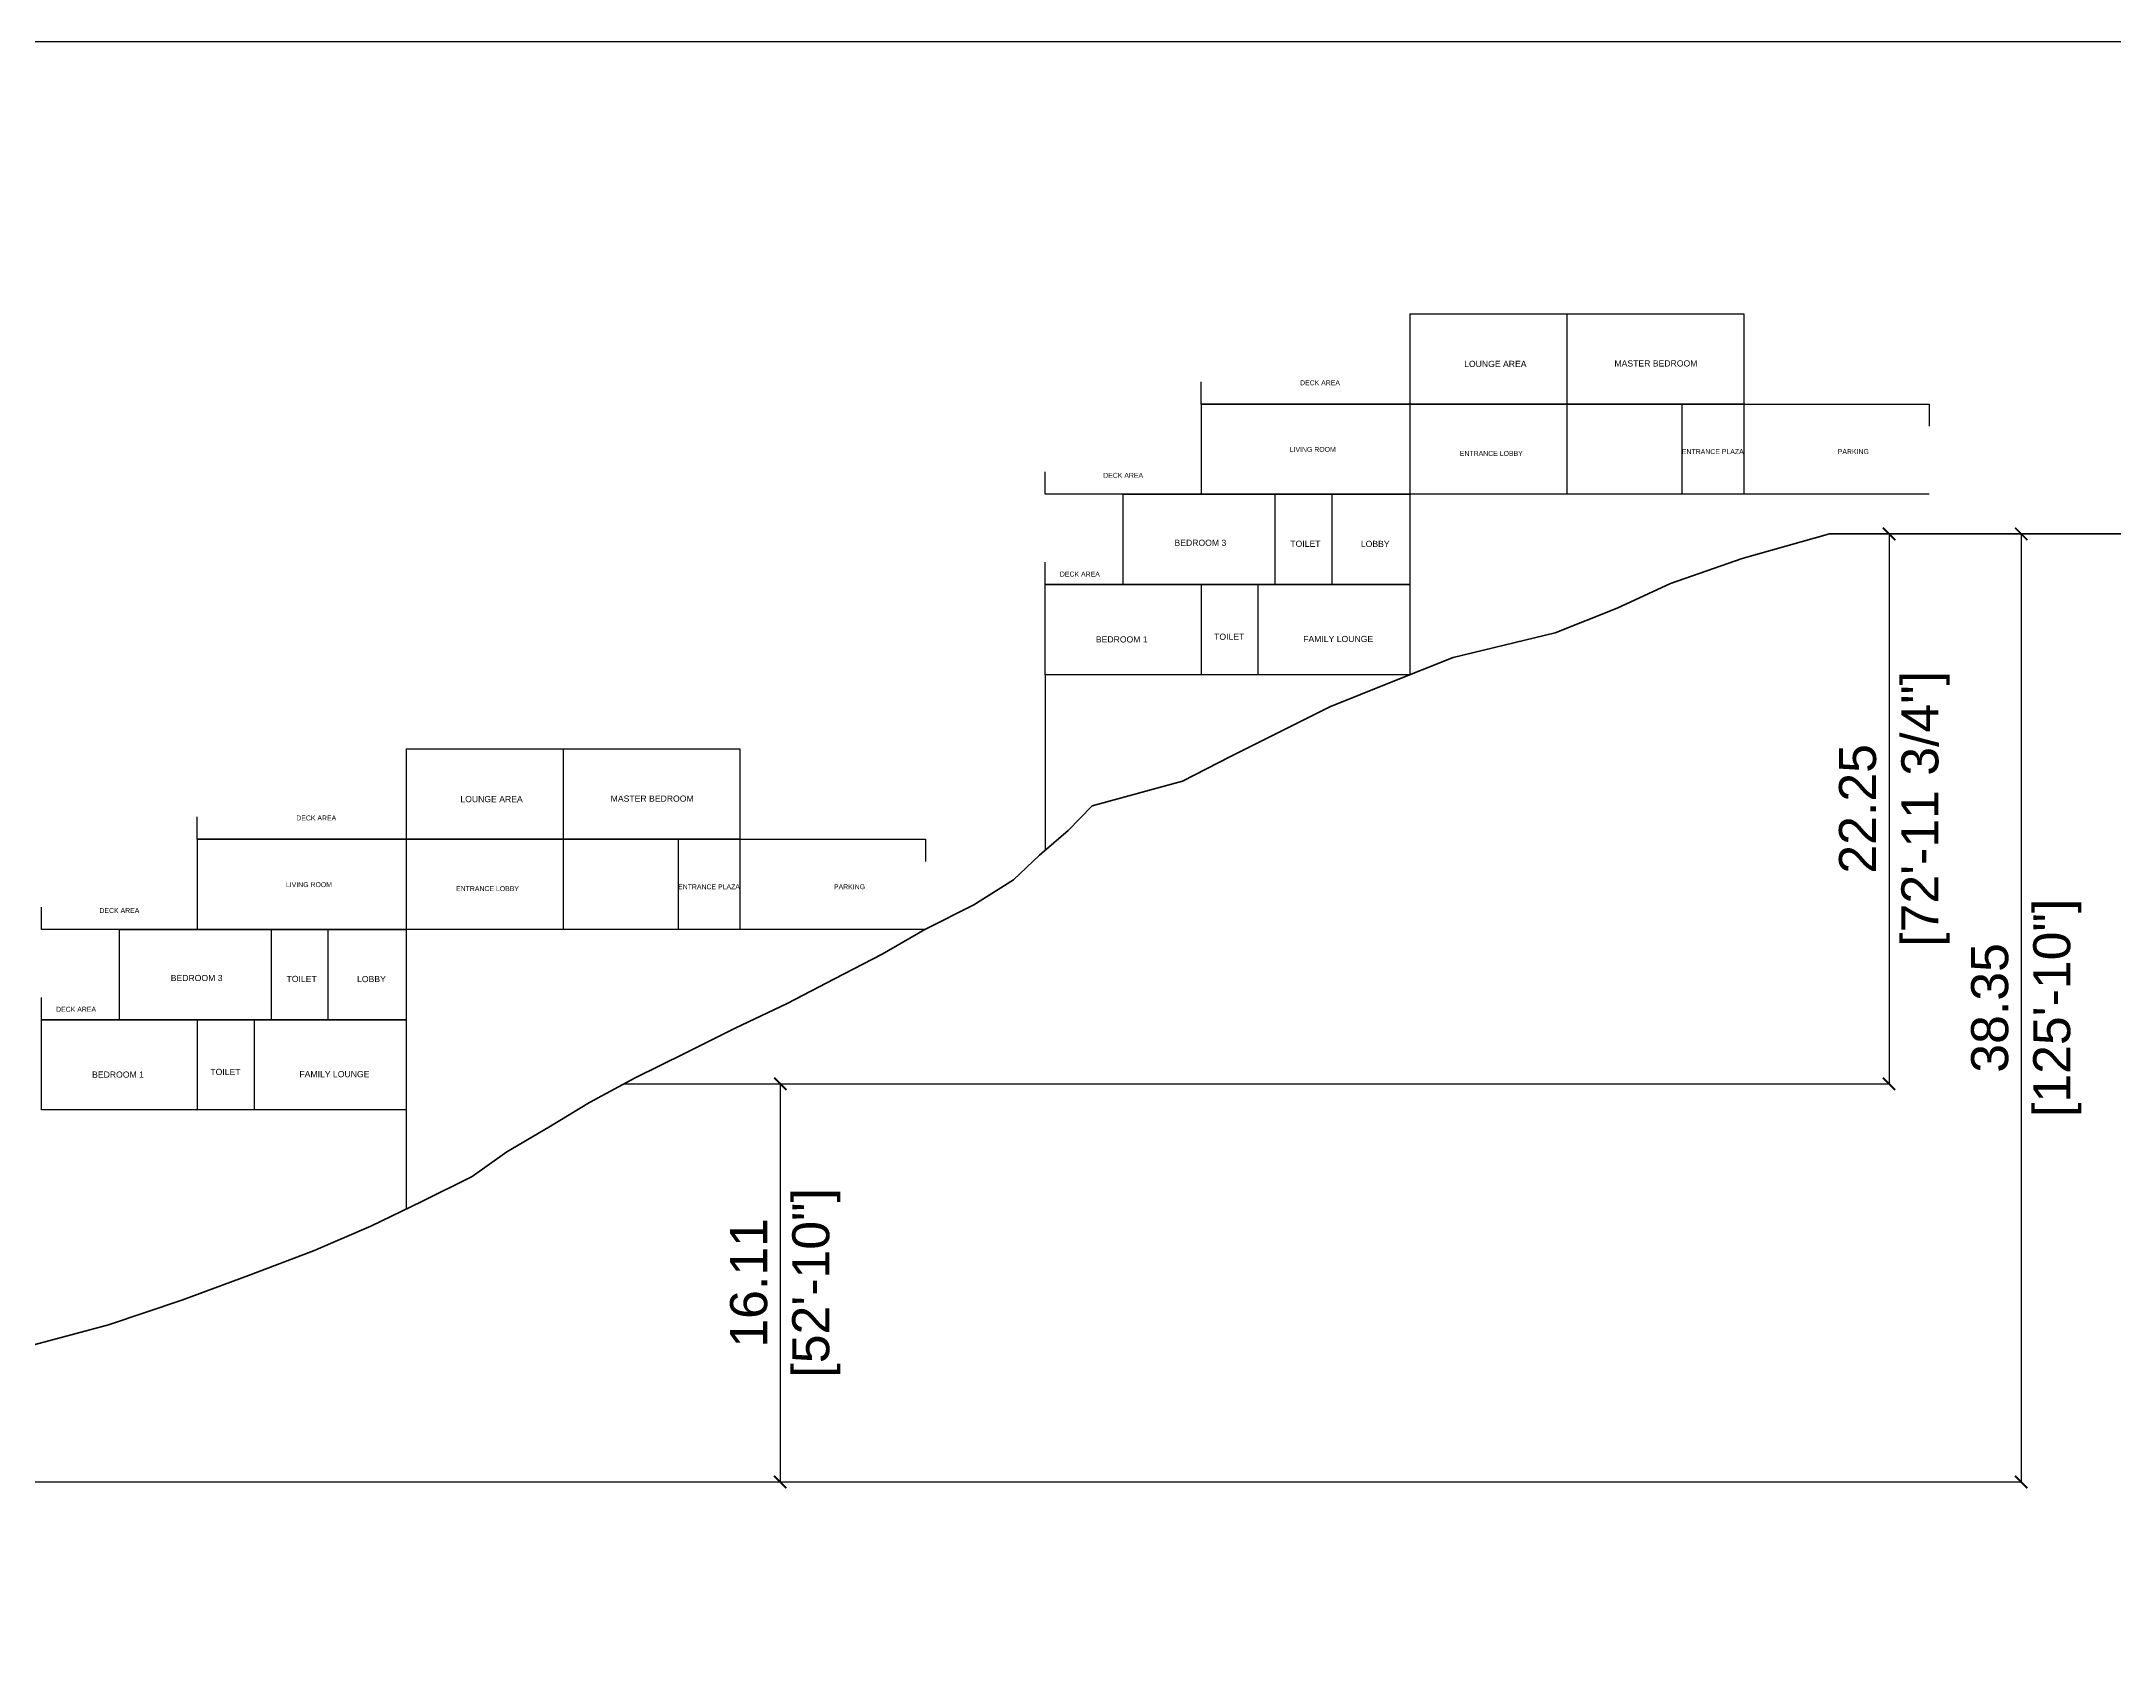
# Model space of a CAD drawing. Header units: metres. Extents: x 2480 to 2687, y 830 to 1066.
# Drawn here: x 2554.1 to 2637.9, y 1000.5 to 1066.2 of the extents above; entities that cross this region are included whole.
import ezdxf

# ---------------------------------------------------------------- set-up
doc = ezdxf.new("R2010")
doc.units = ezdxf.units.M
doc.layers.add('BUA', color=1, linetype='Continuous', lineweight=0)
doc.styles.add('ARIAL', font='arial.ttf')
doc.styles.get("Standard").update_dxf_attribs({"font": 'arial.ttf'})
doc.dimstyles.new('Centre Line', dxfattribs={"dimscale": 0.001, "dimtxt": 1500, "dimasz": 500, "dimexe": 0, "dimexo": 0, "dimgap": 500, "dimtad": 1, "dimlfac": -1, "dimzin": 0, "dimdsep": 46, "dimtxsty": 'ARIAL', "dimblk": 'ARCHTICK', "dimcen": 0.09, "dimadec": 0, "dimazin": 0, "dimtfac": 1, "dimtix": 1, "dimtofl": 0, "dimtmove": 0, "dimatfit": 3, "dimfxl": 1, "dimtolj": 1, "dimtzin": 0, "dimarcsym": 0})

# ---------------------------------------------------------------- blocks, each defined once
blk = doc.blocks.new('_ArchTick')
at = {"color": 0, "linetype": 'ByBlock', "const_width": 0.15}
blk.add_lwpolyline([(-0.5, -0.5), (0.5, 0.5)], dxfattribs=at)
blk = doc.blocks.new('*D370')
at = {"layer": 'BUA', "color": 0, "lineweight": -2, "transparency": 16777216}
for p, q in [((2626.396, 1046.242), (2634.145, 1046.242)), ((2634.145, 1046.242), (2634.145, 1007.891)), ((2520.511, 1007.891), (2634.145, 1007.891))]:
    blk.add_line(p, q, dxfattribs=at)
at = {"layer": 'Defpoints', "color": 0, "lineweight": -3, "transparency": 16777216}
for p in [(2626.396, 1046.242), (2520.511, 1007.891), (2634.145, 1007.891)]:
    blk.add_point(p, dxfattribs=at)
at = {"layer": 'BUA', "color": 0, "lineweight": -2, "transparency": 16777216, "xscale": 0.5, "yscale": 0.5, "zscale": 0.5}
for p, rotation in [((2634.145, 1046.242), 90), ((2634.145, 1007.891), 270)]:
    blk.add_blockref('_ArchTick', p, dxfattribs=dict(at, rotation=rotation))
at = {"layer": 'BUA', "color": 0, "transparency": 16777216, "char_height": 1.5, "attachment_point": 5, "rotation": 90, "style": 'ARIAL'}
for s, insert in [('\\A1;[125\'-10"]', (2635.606, 1027.067)), ('\\A1;38.35', (2632.879, 1027.067))]:
    blk.add_mtext(s, dxfattribs=dict(at, insert=insert))
blk = doc.blocks.new('*D371')
at = {"layer": 'BUA', "color": 0, "lineweight": -2, "transparency": 16777216}
for p, q in [((2577.636, 1023.997), (2583.95, 1023.997)), ((2583.95, 1023.997), (2583.95, 1007.891)), ((2581.643, 1007.891), (2583.95, 1007.891))]:
    blk.add_line(p, q, dxfattribs=at)
at = {"layer": 'Defpoints', "color": 0, "lineweight": -3, "transparency": 16777216}
for p in [(2577.636, 1023.997), (2581.643, 1007.891), (2583.95, 1007.891)]:
    blk.add_point(p, dxfattribs=at)
at = {"layer": 'BUA', "color": 0, "lineweight": -2, "transparency": 16777216, "xscale": 0.5, "yscale": 0.5, "zscale": 0.5}
for p, rotation in [((2583.95, 1023.997), 90), ((2583.95, 1007.891), 270)]:
    blk.add_blockref('_ArchTick', p, dxfattribs=dict(at, rotation=rotation))
at = {"layer": 'BUA', "color": 0, "transparency": 16777216, "char_height": 1.5, "attachment_point": 5, "rotation": 90, "style": 'ARIAL'}
for s, insert in [('\\A1;[52\'-10"]', (2585.411, 1015.944)), ('\\A1;16.11', (2582.684, 1015.944))]:
    blk.add_mtext(s, dxfattribs=dict(at, insert=insert))
blk = doc.blocks.new('*D367')
at = {"layer": 'BUA', "color": 0, "lineweight": -2, "transparency": 16777216}
for p, q in [((2626.396, 1046.242), (2628.801, 1046.242)), ((2628.801, 1046.242), (2628.801, 1023.997)), ((2577.636, 1023.997), (2628.801, 1023.997))]:
    blk.add_line(p, q, dxfattribs=at)
at = {"layer": 'Defpoints', "color": 0, "lineweight": -3, "transparency": 16777216}
for p in [(2626.396, 1046.242), (2577.636, 1023.997), (2628.801, 1023.997)]:
    blk.add_point(p, dxfattribs=at)
at = {"layer": 'BUA', "color": 0, "lineweight": -2, "transparency": 16777216, "xscale": 0.5, "yscale": 0.5, "zscale": 0.5}
for p, rotation in [((2628.801, 1046.242), 90), ((2628.801, 1023.997), 270)]:
    blk.add_blockref('_ArchTick', p, dxfattribs=dict(at, rotation=rotation))
at = {"layer": 'BUA', "color": 0, "transparency": 16777216, "char_height": 1.5, "attachment_point": 5, "rotation": 90, "style": 'ARIAL'}
for s, insert in [('\\A1;[72\'-11 3/4"]', (2630.272, 1035.119)), ('\\A1;22.25', (2627.535, 1035.119))]:
    blk.add_mtext(s, dxfattribs=dict(at, insert=insert))

msp = doc.modelspace()

# ---------------------------------------------------------------- linework, layer by layer
at = {"lineweight": -3}
for p, q in [((2609.42, 1055.146), (2609.42, 1051.496)), ((2615.77, 1055.146), (2615.77, 1051.496)), ((2600.97, 1051.496), (2600.97, 1052.396)), ((2600.97, 1051.496), (2600.97, 1047.846)), ((2609.42, 1051.496), (2609.42, 1047.846)), ((2615.77, 1051.496), (2615.77, 1047.846)), ((2620.42, 1051.496), (2620.42, 1047.846)), ((2622.92, 1051.496), (2622.92, 1047.846)), ((2622.92, 1051.496), (2630.42, 1051.496)), ((2630.42, 1051.496), (2630.42, 1050.596)), ((2594.67, 1047.846), (2594.67, 1048.746)), ((2597.82, 1044.196), (2597.82, 1047.846)), ((2603.97, 1044.196), (2603.97, 1047.846)), ((2606.27, 1044.196), (2606.27, 1047.846)), ((2594.67, 1044.196), (2594.67, 1045.096)), ((2600.97, 1044.196), (2600.97, 1040.546)), ((2603.27, 1044.196), (2603.27, 1040.546)), ((2594.67, 1040.546), (2594.67, 1033.438)), ((2568.82, 1037.542), (2568.82, 1033.892)), ((2575.17, 1037.542), (2575.17, 1033.892)), ((2560.37, 1033.892), (2560.37, 1034.792)), ((2560.37, 1033.892), (2560.37, 1030.242)), ((2568.82, 1033.892), (2568.82, 1030.242)), ((2575.17, 1033.892), (2575.17, 1030.242)), ((2579.82, 1033.892), (2579.82, 1030.242)), ((2582.32, 1033.892), (2582.32, 1030.242)), ((2582.32, 1033.892), (2589.82, 1033.892)), ((2589.82, 1033.892), (2589.82, 1032.992)), ((2554.07, 1030.242), (2554.07, 1031.142)), ((2557.22, 1026.592), (2557.22, 1030.242)), ((2563.37, 1026.592), (2563.37, 1030.242)), ((2565.67, 1026.592), (2565.67, 1030.242)), ((2554.07, 1026.592), (2554.07, 1027.492)), ((2560.37, 1026.592), (2560.37, 1022.942)), ((2562.67, 1026.592), (2562.67, 1022.942)), ((2568.82, 1022.942), (2568.82, 1018.934))]:
    msp.add_line(p, q, dxfattribs=at)
at = {"color": 4, "lineweight": 30}
msp.add_lwpolyline([(2479.648, 1066.162), (2686.999, 1066.162), (2686.999, 830.48), (2479.648, 830.48)], close=True, dxfattribs=at)
at = {"lineweight": -3}
for points in [[(2609.42, 1055.146), (2622.92, 1055.146), (2622.92, 1051.496), (2600.97, 1051.496)], [(2600.97, 1051.496), (2622.92, 1051.496)], [(2597.82, 1047.846), (2609.42, 1047.846), (2609.42, 1044.196), (2594.67, 1044.196)], [(2630.42, 1047.846), (2594.67, 1047.846)], [(2568.82, 1037.542), (2582.32, 1037.542), (2582.32, 1033.892), (2560.37, 1033.892)], [(2560.37, 1033.892), (2582.32, 1033.892)], [(2557.22, 1030.242), (2568.82, 1030.242), (2568.82, 1026.592), (2554.07, 1026.592)], [(2589.82, 1030.242), (2554.07, 1030.242)]]:
    msp.add_lwpolyline(points, dxfattribs=at)
for points in [[(2609.42, 1040.546), (2594.67, 1040.546), (2594.67, 1044.196), (2609.42, 1044.196)], [(2568.82, 1022.942), (2554.07, 1022.942), (2554.07, 1026.592), (2568.82, 1026.592)]]:
    msp.add_lwpolyline(points, close=True, dxfattribs=at)
at = {"layer": 'BUA', "color": 0, "lineweight": 60, "flags": 128}
msp.add_lwpolyline([(2677.202, 1046.242), (2626.396, 1046.242), (2622.857, 1045.242), (2619.961, 1044.242), (2617.805, 1043.242), (2615.295, 1042.242), (2611.168, 1041.242), (2608.658, 1040.242), (2606.18, 1039.242), (2604.185, 1038.242), (2602.158, 1037.242), (2600.221, 1036.242), (2596.568, 1035.242), (2595.592, 1034.242), (2594.444, 1033.242), (2593.382, 1032.242), (2591.775, 1031.242), (2589.795, 1030.242), (2588.073, 1029.242), (2586.15, 1028.242), (2584.225, 1027.242), (2582.128, 1026.242), (2580.112, 1025.242), (2578.09, 1024.242), (2576.237, 1023.242), (2574.588, 1022.242), (2572.897, 1021.242), (2571.492, 1020.242), (2569.453, 1019.242), (2567.396, 1018.242), (2565.07, 1017.242), (2562.443, 1016.242), (2559.75, 1015.242), (2556.777, 1014.242), (2553.009, 1013.242)], dxfattribs=at)

# ---------------------------------------------------------------- texts
at = {"color": 18, "true_color": 0x000000, "attachment_point": 3}
for s, width, insert, char_height in [('LOUNGE AREA', 3.5214, (2614.136, 1053.243), 0.25), ('MASTER BEDROOM', 3.5214, (2621.049, 1053.263), 0.25), ('{\\C256;DECK AREA}', 3.07927, (2606.591, 1052.455), 0.2), ('{\\C256;LIVING ROOM}', 3.07927, (2606.421, 1049.758), 0.2), ('{\\C256;ENTRANCE LOBBY}', 3.07927, (2613.984, 1049.598), 0.2), ('{\\C256;ENTRANCE PLAZA}', 3.07927, (2622.92, 1049.671), 0.2), ('{\\C256;PARKING}', 3.07927, (2627.982, 1049.671), 0.2), ('{\\C256;DECK AREA}', 3.07927, (2598.629, 1048.711), 0.2), ('{\\C256;DECK AREA}', 3.07927, (2596.878, 1044.716), 0.2), ('LOUNGE AREA', 3.5214, (2573.536, 1035.639), 0.25), ('MASTER BEDROOM', 3.5214, (2580.449, 1035.659), 0.25), ('{\\C256;DECK AREA}', 3.07927, (2565.991, 1034.851), 0.2), ('{\\C256;LIVING ROOM}', 3.07927, (2565.821, 1032.154), 0.2), ('{\\C256;ENTRANCE LOBBY}', 3.07927, (2573.384, 1031.994), 0.2), ('{\\C256;ENTRANCE PLAZA}', 3.07927, (2582.32, 1032.067), 0.2), ('{\\C256;PARKING}', 3.07927, (2587.382, 1032.067), 0.2), ('{\\C256;DECK AREA}', 3.07927, (2558.029, 1031.107), 0.2), ('{\\C256;DECK AREA}', 3.07927, (2556.278, 1027.113), 0.2)]:
    msp.add_mtext_dynamic_manual_height_columns(s, width=width, gutter_width=12.5, heights=[0], dxfattribs=dict(at, insert=insert, char_height=char_height))
at = {"char_height": 0.25, "attachment_point": 3}
for s, width, heights, insert in [('BEDROOM 3', 2.10871, [0], (2601.993, 1046.007)), ('TOILET', 2.10871, [0], (2605.804, 1045.968)), ('LOBBY', 2.10871, [0], (2608.599, 1045.963)), ('BEDROOM 1', 2.15438, [0], (2598.813, 1042.099)), ('TOILET', 2.10871, [0], (2602.723, 1042.207)), ('FAMILY LOUNGE', 4.65818, [0.259], (2607.935, 1042.117)), ('BEDROOM 3', 2.10871, [0], (2561.393, 1028.403)), ('TOILET', 2.10871, [0], (2565.204, 1028.365)), ('LOBBY', 2.10871, [0], (2567.999, 1028.36)), ('BEDROOM 1', 2.15438, [0], (2558.213, 1024.496)), ('TOILET', 2.10871, [0], (2562.123, 1024.603)), ('FAMILY LOUNGE', 4.65818, [0.259], (2567.335, 1024.514))]:
    msp.add_mtext_dynamic_manual_height_columns(s, width=width, gutter_width=12.5, heights=heights, dxfattribs=dict(at, insert=insert))

# ---------------------------------------------------------------- dimensions: what is measured, and where the dimension line sits
at = {"layer": 'BUA', "color": 0}
for base, p1, p2, picture, middle in [((2634.145, 1007.891), (2626.396, 1046.242), (2520.511, 1007.891), '*D370', (2634.145, 1027.067)), ((2628.8011, 1023.9967), (2626.396, 1046.242), (2577.6355, 1023.9967), '*D367', (2628.8011, 1035.1194)), ((2583.95, 1007.891), (2577.636, 1023.997), (2581.643, 1007.891), '*D371', (2583.95, 1015.944))]:
    dim = msp.add_linear_dim(base=base, p1=p1, p2=p2, angle=90, dimstyle='Centre Line', override={"dimpost": '\\X'}, dxfattribs=at)
    dim.commit()
    dim.dimension.update_dxf_attribs({"geometry": picture, "text_midpoint": middle})

doc.saveas('drawing.dxf')
